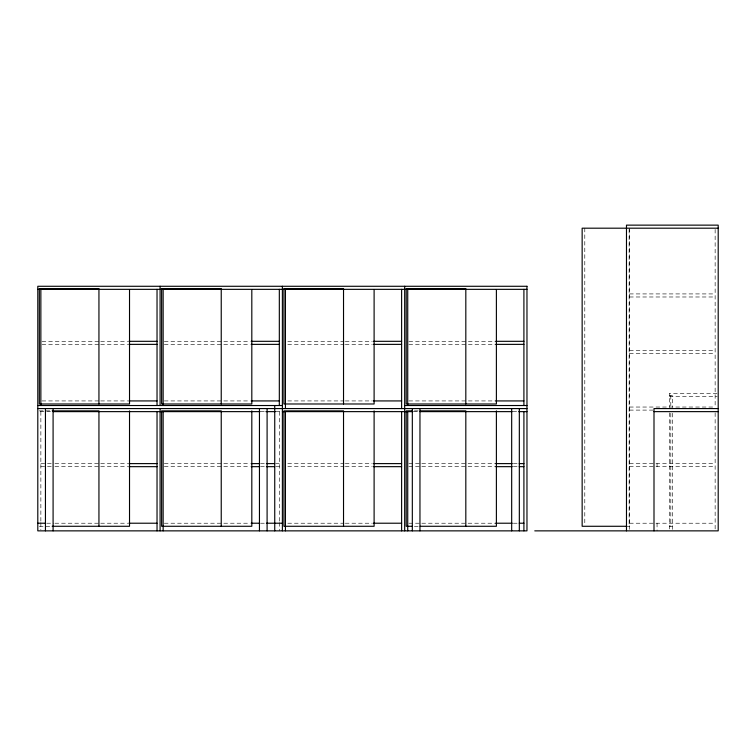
<?xml version="1.0" encoding="UTF-8"?>
<svg xmlns="http://www.w3.org/2000/svg" width="756" height="756" viewBox="0 0 756 756"><rect width="100%" height="100%" fill="white"/><g stroke="black" fill="none" stroke-linecap="round" stroke-linejoin="round"><path stroke-width="0.57" stroke-dasharray="3.78 2.83" d="M629.54 293.923L715.138 293.923M629.54 296.985L715.138 296.985M42.034 341.315L99.537 341.315M100.709 341.315L127.698 341.315M164.326 341.315L249.99 341.315M287.79 341.315L344.112 341.315M345.294 341.315L372.283 341.315M408.901 341.315L495.747 341.315M42.034 344.367L99.537 344.367M100.709 344.367L127.698 344.367M164.326 344.367L249.99 344.367M287.79 344.367L344.112 344.367M345.294 344.367L372.283 344.367M408.901 344.367L495.747 344.367M629.54 350.482L715.138 350.482M629.54 353.543L715.138 353.543M717.038 393.29L669.287 393.29L669.287 407.352M669.287 395.577L672.339 395.577L672.339 407.352M669.287 396.342L717.179 396.342M42.034 400.926L99.537 400.926M100.709 400.926L127.698 400.926M164.326 400.926L249.99 400.926M287.79 400.926L344.112 400.926M345.294 400.926L372.283 400.926M408.901 400.926L495.747 400.926M629.54 407.04L715.138 407.04M629.54 410.102L652.995 410.102M39.331 410.867L51.021 410.867M414.382 410.867L419.06 410.867M40.153 411.633L51.417 411.633M260.546 411.633L265.923 411.633M275.808 411.633L281.204 411.633M413.598 411.633L418.786 411.633M512.851 411.633L518.04 411.633M40.862 463.608L53.77 463.608M54.942 463.608L99.537 463.608M100.709 463.608L127.698 463.608M164.326 463.608L249.99 463.608M260.546 463.608L265.243 463.608M275.808 463.608L279.323 463.608M287.79 463.608L344.112 463.608M345.294 463.608L372.283 463.608M408.901 463.608L420.638 463.608M421.81 463.608L495.747 463.608M513.352 463.608L518.04 463.608M629.54 463.608L715.138 463.608M40.862 466.66L53.77 466.66M54.942 466.66L99.537 466.66M100.709 466.66L127.698 466.66M164.326 466.66L249.99 466.66M260.546 466.66L265.243 466.66M275.808 466.66L279.323 466.66M287.79 466.66L344.112 466.66M345.294 466.66L372.283 466.66M408.901 466.66L420.638 466.66M421.81 466.66L495.747 466.66M513.352 466.66L518.04 466.66M629.54 466.66L715.138 466.66M46.721 523.218L53.77 523.218M54.942 523.218L99.537 523.218M100.709 523.218L127.698 523.218M164.326 523.218L249.99 523.218M260.546 523.218L265.243 523.218M287.79 523.218L344.112 523.218M345.294 523.218L372.283 523.218M408.901 523.218L420.638 523.218M421.81 523.218L495.747 523.218M513.352 523.218L518.04 523.218M629.54 523.218L715.138 523.218M39.331 526.28L51.021 526.28M414.382 526.28L419.06 526.28M627.367 526.28L629.54 526.28M669.287 526.28L672.339 526.28M715.138 229.37L715.138 407.2M715.138 412.814L715.138 530.863M672.339 413.239L672.339 530.863M670.808 395.577L670.808 407.352M670.808 413.239L670.808 526.28M669.287 412.861L669.287 529.682M657.058 463.608L657.058 466.66M657.058 523.218L657.058 530.863M629.54 228.189L629.54 530.863M629.124 229.37L629.124 526.28M584.794 228.189L584.794 523.927M279.323 411.633L279.323 521.423M279.323 522.604L279.323 530.863M40.862 411.633L40.862 521.423M40.862 522.604L40.862 529.682"/><path stroke-width="1.13" d="M718.2 228.189L582.148 228.189L582.148 526.28L626.8 526.28M37.8 289.34L526.97 289.34M128.87 341.315L157.031 341.315M251.162 341.315L279.323 341.315M373.455 341.315L401.616 341.315M495.747 341.315L523.908 341.315M128.87 344.367L157.031 344.367M251.162 344.367L279.323 344.367M373.455 344.367L401.616 344.367M495.747 344.367L523.908 344.367M128.87 400.926L157.031 400.926M251.162 400.926L279.323 400.926M373.455 400.926L401.616 400.926M495.747 400.926L523.908 400.926M37.8 405.518L282.385 405.518M404.677 405.518L526.97 405.518M37.8 408.571L526.97 408.571M718.2 408.571L653.997 408.571L653.997 530.863M52.183 410.867L98.941 410.867L98.941 526.28M412.048 410.867L406.199 410.867L406.199 526.28L412.048 526.28M420.232 410.867L465.819 410.867L465.819 526.28M53.09 411.633L260.045 411.633M265.923 411.633L275.326 411.633M282.385 411.633L412.908 411.633M419.958 411.633L512.171 411.633M518.739 411.633L526.97 411.633M653.997 411.633L718.2 411.633M128.87 463.608L157.031 463.608M251.162 463.608L259.374 463.608M266.414 463.608L274.636 463.608M373.455 463.608L401.616 463.608M495.747 463.608L512.171 463.608M519.211 463.608L523.908 463.608M128.87 466.66L157.031 466.66M251.162 466.66L259.374 466.66M266.414 466.66L274.636 466.66M373.455 466.66L401.616 466.66M495.747 466.66L512.171 466.66M519.211 466.66L523.908 466.66M37.8 523.218L45.445 523.218M128.87 523.218L157.031 523.218M251.162 523.218L259.374 523.218M266.414 523.218L282.385 523.218M373.455 523.218L401.616 523.218M495.747 523.218L512.171 523.218M519.211 523.218L523.908 523.218M52.183 526.28L129.522 526.28L129.522 410.867M420.232 526.28L496.39 526.28L496.39 410.867M534.766 530.863L718.2 530.863L718.2 225.137L626.478 225.137L626.478 530.863M523.908 289.34L523.908 405.301M523.908 411.633L523.908 530.863M519.325 408.571L519.325 530.863M511.68 408.571L511.68 530.863M496.39 289.756L496.39 403.987L406.199 403.987L406.199 288.575L465.819 288.575L465.819 403.987M419.958 408.571L419.958 530.863M412.322 408.571L412.322 530.863M407.73 289.34L407.73 405.301M407.73 411.633L407.73 530.863M404.677 286.278L404.677 530.863M401.616 289.34L401.616 408.571M401.616 411.633L401.616 530.863M374.107 289.756L374.107 403.987L283.916 403.987L283.916 288.575L343.526 288.575L343.526 403.987M374.107 410.867L374.107 526.28L283.916 526.28L283.916 410.867L343.526 410.867L343.526 526.28M285.437 289.34L285.437 408.571M285.437 411.633L285.437 530.863M282.385 286.278L282.385 530.863M279.323 289.34L279.323 405.301M274.74 405.518L274.74 530.863M267.095 408.571L267.095 530.863M259.45 408.571L259.45 530.863M251.814 289.756L251.814 403.987L161.623 403.987L161.623 288.575L221.234 288.575L221.234 403.987M251.814 410.867L251.814 526.28L161.623 526.28L161.623 410.867L221.234 410.867L221.234 526.28M163.145 289.34L163.145 405.301M163.145 411.633L163.145 530.863M160.092 286.278L160.092 405.027M160.092 408.571L160.092 530.863M157.031 289.34L157.031 405.301M157.031 411.633L157.031 530.863M129.522 289.756L129.522 403.987L39.331 403.987L39.331 288.575L98.941 288.575L98.941 403.987M53.09 408.571L53.09 530.863M45.445 408.571L45.445 530.863M40.862 289.34L40.862 405.301M526.97 286.278L37.8 286.278L37.8 530.863L526.97 530.863L526.97 286.278"/></g></svg>
